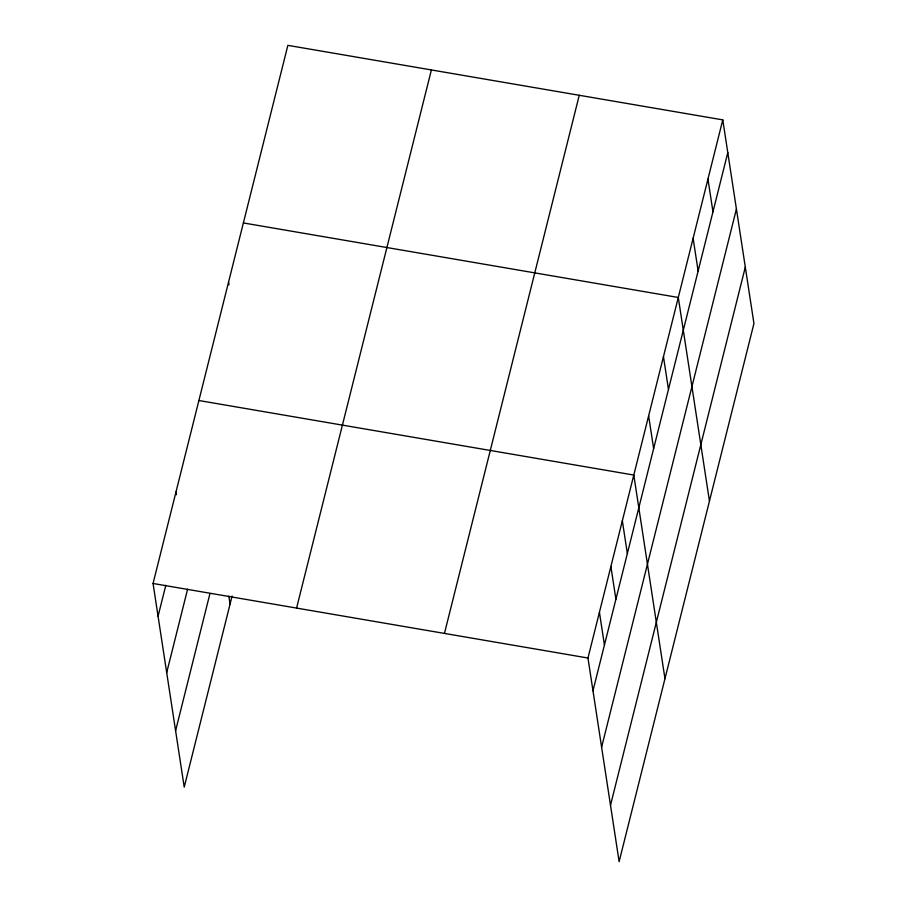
<?xml version="1.0" encoding="UTF-8"?>
<svg xmlns="http://www.w3.org/2000/svg" width="907" height="907" viewBox="0 0 907 907"><rect width="100%" height="100%" fill="white"/><g stroke="black" fill="none" stroke-linecap="round" stroke-linejoin="round"><path stroke-width="1.36" d="M232.079 596.08L184.223 787.117L153.056 583.484L287.87 45.35L722.777 119.883L753.944 323.516L619.13 861.65L587.963 658.017L722.777 119.883M158.067 616.227L165.822 585.287M166.695 672.62L187.602 589.21M175.595 730.725L209.97 593.495M296.578 608.087L431.392 69.941M444.453 633.426L579.256 95.292M592.974 690.76L727.788 152.625M601.613 747.153L736.416 209.018M610.502 805.257L745.305 267.123M243.382 222.941L678.289 297.473L709.455 501.095M198.894 400.52L633.8 475.053L664.967 678.685M153.056 583.484L587.963 658.017M707.948 179.076L712.959 211.819M693.118 238.269L698.129 271.012M663.459 356.666L668.47 389.398M648.63 415.86L653.641 448.602M622.349 520.799L627.349 553.531M610.887 566.535L615.898 599.278M599.425 612.282L604.436 645.013M228.553 282.134L228.972 284.855M228.825 596.092L230.061 604.153M175.981 492.002L176.4 494.734"/></g></svg>
